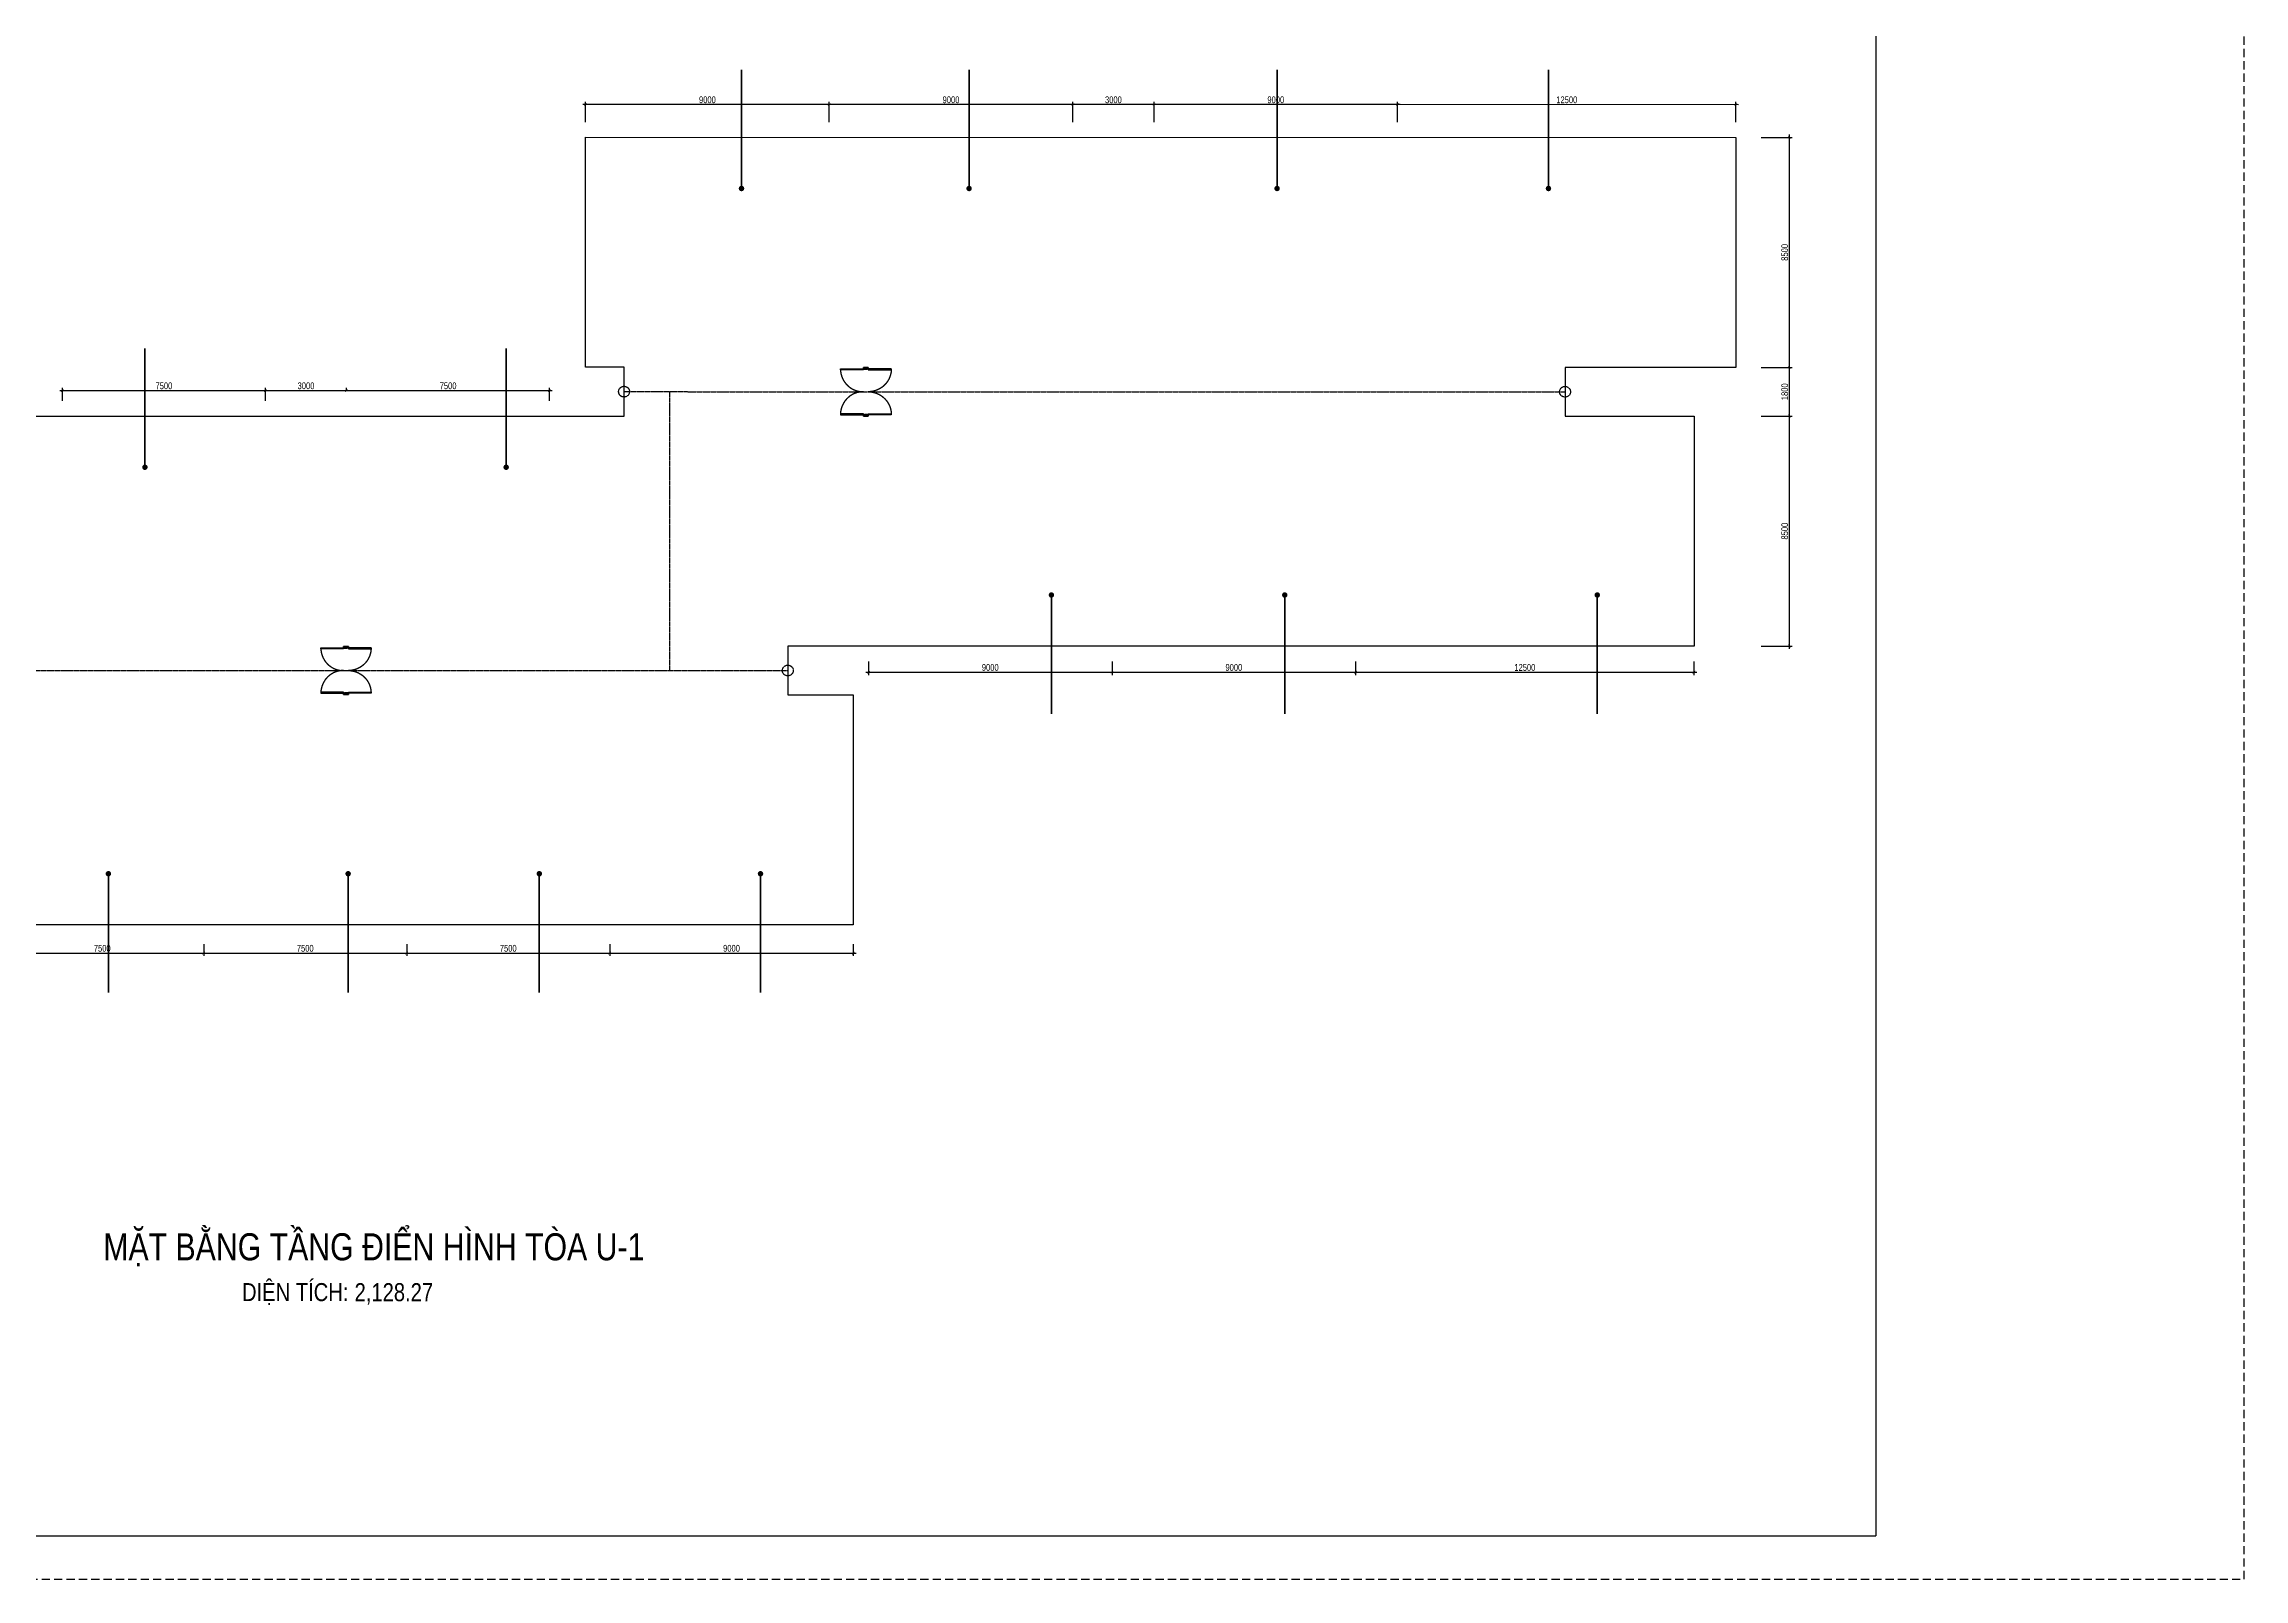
# Model space of a CAD drawing. Header units: millimetres. Extents: x 43 to 134443, y -95209 to -169.
# Drawn here: x 53163 to 134443, y -95209 to -38487 of the extents above; entities that cross this region are included whole.
import ezdxf
from ezdxf.enums import TextEntityAlignment as Align

# ---------------------------------------------------------------- set-up
doc = ezdxf.new("R2010")
doc.units = ezdxf.units.MM
doc.linetypes.add('HIDDEN', pattern=[9.525, 6.35, -3.175])
doc.layers.get('0').update_dxf_attribs({"color": 231})
doc.layers.get('DefPoints').update_dxf_attribs({"color": 191})
for name, color, linetype in [('A-DOOR', 142, 'Continuous'), ('MDI-BAO', 1, 'Continuous'), ('S-DIM', 231, 'Continuous')]:
    doc.layers.add(name, color=color, linetype=linetype)
doc.layers.add('A-SHBD', color=7, linetype='Continuous', lineweight=35)
doc.layers.add('A-TEXT', color=255, linetype='Continuous', lineweight=25)
doc.layers.add('MDI-HANHLANG', color=5, linetype='HIDDEN', plot=False)
doc.styles.add('250602-MB CO CAU CĂN HO X1-3A-1$0$style1', font='arial.ttf')
doc.styles.add('VTK_Arial', font='arial.ttf', dxfattribs={"width": 0.8})
doc.dimstyles.new('250602-MB CO CAU CĂN HO X1-3A-1$0$Dim_50', dxfattribs={"dimscale": 50, "dimtxt": 2, "dimasz": 1.5, "dimexe": 1, "dimexo": 0, "dimgap": 1, "dimtad": 1, "dimdec": 0, "dimlfac": -1, "dimzin": 12, "dimdsep": 46, "dimtxsty": '250602-MB CO CAU CĂN HO X1-3A-1$0$style1', "dimblk1": '250602-MB CO CAU CĂN HO X1-3A-1$0$_ARCHTICK', "dimblk2": '250602-MB CO CAU CĂN HO X1-3A-1$0$_ARCHTICK', "dimsah": 1, "dimcen": 1.5, "dimdle": 1.5, "dimclrd": 256, "dimclre": 256, "dimclrt": 2, "dimadec": 1, "dimazin": 3, "dimtm": 1e-09, "dimtfac": 0.416667, "dimtdec": 0, "dimtix": 1, "dimtmove": 2, "dimatfit": 3, "dimfxl": 7, "dimfxlon": 1, "dimtolj": 1, "dimtzin": 0, "dimlwd": -1, "dimlwe": -1, "dimarcsym": 1})
doc.dimstyles.new('A-2.5-DIM100', dxfattribs={"dimscale": 100, "dimtxt": 2.5, "dimasz": 1, "dimexe": 1, "dimexo": 0, "dimgap": 0.5, "dimtad": 1, "dimdec": 0, "dimzin": 12, "dimdsep": 46, "dimtxsty": 'VTK_Arial', "dimblk": 'ARCHTICK', "dimcen": 0, "dimdle": 1, "dimclrd": 256, "dimclre": 256, "dimclrt": 7, "dimadec": 1, "dimazin": 3, "dimtfac": 1, "dimtdec": 0, "dimtmove": 0, "dimatfit": 2, "dimfxl": 20, "dimtolj": 1, "dimtzin": 0, "dimlwd": -1, "dimlwe": -1, "dimarcsym": 0})

# ---------------------------------------------------------------- blocks, each defined once
blk = doc.blocks.new('VTK-A1_BoKhungTen')
at = {"layer": 'DefPoints', "linetype": 'HIDDEN', "ltscale": 0.3}
blk.add_lwpolyline([(0, -594), (840, -594), (840, 0), (0, 0)], close=True, dxfattribs=at)
at = {"layer": 'DefPoints'}
for points in [[(755, -10), (30, -10), (30, -584), (755, -584)], [(755, -10), (755, -584)]]:
    blk.add_lwpolyline(points, dxfattribs=at)
blk = doc.blocks.new('250602-MB CO CAU CĂN HO X1-3A-1$0$_ARCHTICK')
at = {"color": 0, "linetype": 'ByBlock', "const_width": 0.15}
blk.add_lwpolyline([(-0.5, -0.5), (0.5, 0.5)], dxfattribs=at)
blk = doc.blocks.new('*U7')
for p, q in [((-738, -90), (-738, -50)), ((-100, -70), (-738, -70)), ((-100, -90), (-100, -50)), ((-738, -1685), (-738, -1725)), ((-100, -1705), (-738, -1705)), ((-100, -1685), (-100, -1725))]:
    blk.add_line(p, q)
for points in [[(180, 0), (180, -60), (40, -60), (40, -50), (0, -50), (0, 0)], [(0, -50), (0, -90), (-838, -90), (-838, -50)], [(0, -1725), (0, -1685), (-838, -1685), (-838, -1725)], [(180, -1775), (180, -1715), (40, -1715), (40, -1725), (0, -1725), (0, -1775)]]:
    blk.add_lwpolyline(points, close=True)
at = {"linetype": 'HIDDEN', "ltscale": 1000}
for centre, start, end in [((0, -50), 180.00004, 270), ((0, -1725), 90, 179.99996)]:
    blk.add_arc(centre, 838, start, end, dxfattribs=at)
blk = doc.blocks.new('*U8')
for p, q in [((-738, -90), (-738, -50)), ((-100, -70), (-738, -70)), ((-100, -90), (-100, -50)), ((-738, -1685), (-738, -1725)), ((-100, -1705), (-738, -1705)), ((-100, -1685), (-100, -1725))]:
    blk.add_line(p, q)
for points in [[(180, 0), (180, -60), (40, -60), (40, -50), (0, -50), (0, 0)], [(0, -50), (0, -90), (-838, -90), (-838, -50)], [(0, -1725), (0, -1685), (-838, -1685), (-838, -1725)], [(180, -1775), (180, -1715), (40, -1715), (40, -1725), (0, -1725), (0, -1775)]]:
    blk.add_lwpolyline(points, close=True)
at = {"linetype": 'HIDDEN', "ltscale": 1000}
for centre, start, end in [((0, -50), 180.00004, 270), ((0, -1725), 90, 179.99996)]:
    blk.add_arc(centre, 838, start, end, dxfattribs=at)
blk = doc.blocks.new('*U11')
for p, q in [((-750, -90), (-750, -50)), ((-100, -70), (-750, -70)), ((-100, -90), (-100, -50)), ((-750, -1710), (-750, -1750)), ((-100, -1730), (-750, -1730)), ((-100, -1710), (-100, -1750))]:
    blk.add_line(p, q)
for points in [[(180, 0), (180, -60), (40, -60), (40, -50), (0, -50), (0, 0)], [(0, -50), (0, -90), (-850, -90), (-850, -50)], [(0, -1750), (0, -1710), (-850, -1710), (-850, -1750)], [(180, -1800), (180, -1740), (40, -1740), (40, -1750), (0, -1750), (0, -1800)]]:
    blk.add_lwpolyline(points, close=True)
at = {"linetype": 'HIDDEN', "ltscale": 1000}
for centre, start, end in [((0, -50), 180.00004, 270), ((0, -1750), 90, 179.99996)]:
    blk.add_arc(centre, 850, start, end, dxfattribs=at)
blk = doc.blocks.new('_ArchTick')
at = {"color": 0, "linetype": 'ByBlock', "const_width": 0.15}
blk.add_lwpolyline([(-0.5, -0.5), (0.5, 0.5)], dxfattribs=at)
blk = doc.blocks.new('*D30')
at = {"layer": 'DefPoints', "color": 0, "transparency": 16777216}
for p in [(51564, -71605, 0), (59064, -71754, 0), (59064, -72081)]:
    blk.add_point(p, dxfattribs=at)
at = {"layer": 'S-DIM', "transparency": 16777216}
for p, q in [((51464, -72081), (59164, -72081)), ((51564, -71605), (51564, -72181)), ((59064, -71754), (59064, -72181))]:
    blk.add_line(p, q, dxfattribs=at)
at = {"layer": 'S-DIM', "transparency": 16777216, "xscale": 100, "yscale": 100, "zscale": 100, "rotation": 180}
blk.add_blockref('_ArchTick', (51564, -72081), dxfattribs=at)
at = {"layer": 'S-DIM', "transparency": 16777216, "xscale": 100, "yscale": 100, "zscale": 100}
blk.add_blockref('_ArchTick', (59064, -72081), dxfattribs=at)
at = {"layer": 'S-DIM', "color": 7, "transparency": 16777216, "insert": (55314, -71904), "char_height": 250, "attachment_point": 5, "style": 'VTK_Arial'}
blk.add_mtext('\\A1;7500', dxfattribs=at)
blk = doc.blocks.new('*D31')
at = {"layer": 'DefPoints', "color": 0, "transparency": 16777216}
for p in [(59064, -71754, 0), (66564, -71754, 0), (66564, -72081)]:
    blk.add_point(p, dxfattribs=at)
at = {"layer": 'S-DIM', "transparency": 16777216}
for p, q in [((58964, -72081), (66664, -72081)), ((59064, -71754), (59064, -72181)), ((66564, -71754), (66564, -72181))]:
    blk.add_line(p, q, dxfattribs=at)
at = {"layer": 'S-DIM', "transparency": 16777216, "xscale": 100, "yscale": 100, "zscale": 100, "rotation": 180}
blk.add_blockref('_ArchTick', (59064, -72081), dxfattribs=at)
at = {"layer": 'S-DIM', "transparency": 16777216, "xscale": 100, "yscale": 100, "zscale": 100}
blk.add_blockref('_ArchTick', (66564, -72081), dxfattribs=at)
at = {"layer": 'S-DIM', "color": 7, "transparency": 16777216, "insert": (62814, -71904), "char_height": 250, "attachment_point": 5, "style": 'VTK_Arial'}
blk.add_mtext('\\A1;7500', dxfattribs=at)
blk = doc.blocks.new('*D32')
at = {"layer": 'DefPoints', "color": 0, "transparency": 16777216}
for p in [(66564, -71754, 0), (74064, -71754, 0), (74064, -72081)]:
    blk.add_point(p, dxfattribs=at)
at = {"layer": 'S-DIM', "transparency": 16777216}
for p, q in [((66464, -72081), (74164, -72081)), ((66564, -71754), (66564, -72181)), ((74064, -71754), (74064, -72181))]:
    blk.add_line(p, q, dxfattribs=at)
at = {"layer": 'S-DIM', "transparency": 16777216, "xscale": 100, "yscale": 100, "zscale": 100, "rotation": 180}
blk.add_blockref('_ArchTick', (66564, -72081), dxfattribs=at)
at = {"layer": 'S-DIM', "transparency": 16777216, "xscale": 100, "yscale": 100, "zscale": 100}
blk.add_blockref('_ArchTick', (74064, -72081), dxfattribs=at)
at = {"layer": 'S-DIM', "color": 7, "transparency": 16777216, "insert": (70314, -71904), "char_height": 250, "attachment_point": 5, "style": 'VTK_Arial'}
blk.add_mtext('\\A1;7500', dxfattribs=at)
blk = doc.blocks.new('*D33')
at = {"layer": 'DefPoints', "color": 0, "transparency": 16777216}
for p in [(74064, -71754, 0), (83064, -71754, 0), (83064, -72081)]:
    blk.add_point(p, dxfattribs=at)
at = {"layer": 'S-DIM', "transparency": 16777216}
for p, q in [((73964, -72081), (83164, -72081)), ((74064, -71754), (74064, -72181)), ((83064, -71754), (83064, -72181))]:
    blk.add_line(p, q, dxfattribs=at)
at = {"layer": 'S-DIM', "transparency": 16777216, "xscale": 100, "yscale": 100, "zscale": 100, "rotation": 180}
blk.add_blockref('_ArchTick', (74064, -72081), dxfattribs=at)
at = {"layer": 'S-DIM', "transparency": 16777216, "xscale": 100, "yscale": 100, "zscale": 100}
blk.add_blockref('_ArchTick', (83064, -72081), dxfattribs=at)
at = {"layer": 'S-DIM', "color": 7, "transparency": 16777216, "insert": (78564, -71904), "char_height": 250, "attachment_point": 5, "style": 'VTK_Arial'}
blk.add_mtext('\\A1;9000', dxfattribs=at)
blk = doc.blocks.new('*D34')
at = {"layer": 'DefPoints', "color": 0, "transparency": 16777216}
for p in [(83623, -61304, 0), (92623, -61304, 0), (92623, -61704)]:
    blk.add_point(p, dxfattribs=at)
at = {"layer": 'S-DIM', "transparency": 16777216}
for p, q in [((83523, -61704), (92723, -61704)), ((83623, -61304), (83623, -61804)), ((92623, -61304), (92623, -61804))]:
    blk.add_line(p, q, dxfattribs=at)
at = {"layer": 'S-DIM', "transparency": 16777216, "xscale": 100, "yscale": 100, "zscale": 100, "rotation": 180}
blk.add_blockref('_ArchTick', (83623, -61704), dxfattribs=at)
at = {"layer": 'S-DIM', "transparency": 16777216, "xscale": 100, "yscale": 100, "zscale": 100}
blk.add_blockref('_ArchTick', (92623, -61704), dxfattribs=at)
at = {"layer": 'S-DIM', "color": 7, "transparency": 16777216, "insert": (88123, -61527), "char_height": 250, "attachment_point": 5, "style": 'VTK_Arial'}
blk.add_mtext('\\A1;9000', dxfattribs=at)
blk = doc.blocks.new('*D35')
at = {"layer": 'DefPoints', "color": 0, "transparency": 16777216}
for p in [(92623, -61304, 0), (101623, -61304, 0), (101623, -61704)]:
    blk.add_point(p, dxfattribs=at)
at = {"layer": 'S-DIM', "transparency": 16777216}
for p, q in [((92523, -61704), (101723, -61704)), ((92623, -61304), (92623, -61804)), ((101623, -61304), (101623, -61804))]:
    blk.add_line(p, q, dxfattribs=at)
at = {"layer": 'S-DIM', "transparency": 16777216, "xscale": 100, "yscale": 100, "zscale": 100}
for p, rotation in [((92623, -61704), 179.9999999999999), ((101623, -61704), 359.9999999999999)]:
    blk.add_blockref('_ArchTick', p, dxfattribs=dict(at, rotation=rotation))
at = {"layer": 'S-DIM', "color": 7, "transparency": 16777216, "insert": (97123, -61527), "char_height": 250, "attachment_point": 5, "style": 'VTK_Arial'}
blk.add_mtext('\\A1;9000', dxfattribs=at)
blk = doc.blocks.new('*D36')
at = {"layer": 'DefPoints', "color": 0, "transparency": 16777216}
for p in [(101623, -61304, 0), (114123, -61304, 0), (114123, -61704)]:
    blk.add_point(p, dxfattribs=at)
at = {"layer": 'S-DIM', "transparency": 16777216}
for p, q in [((101523, -61704), (114223, -61704)), ((101623, -61304), (101623, -61804)), ((114123, -61304), (114123, -61804))]:
    blk.add_line(p, q, dxfattribs=at)
at = {"layer": 'S-DIM', "transparency": 16777216, "xscale": 100, "yscale": 100, "zscale": 100}
for p, rotation in [((101623, -61704), 179.9999999999999), ((114123, -61704), 359.9999999999999)]:
    blk.add_blockref('_ArchTick', p, dxfattribs=dict(at, rotation=rotation))
at = {"layer": 'S-DIM', "color": 7, "transparency": 16777216, "insert": (107873, -61527), "char_height": 250, "attachment_point": 5, "style": 'VTK_Arial'}
blk.add_mtext('\\A1;12500', dxfattribs=at)
blk = doc.blocks.new('*D37')
at = {"layer": 'DefPoints', "color": 0, "transparency": 16777216}
for p in [(116605, -52238), (117653, -52238), (116605, -60738)]:
    blk.add_point(p, dxfattribs=at)
at = {"layer": 'S-DIM', "transparency": 16777216}
for p, q in [((116605, -52238), (117753, -52238)), ((117653, -60838), (117653, -52138)), ((116605, -60738), (117753, -60738))]:
    blk.add_line(p, q, dxfattribs=at)
at = {"layer": 'S-DIM', "transparency": 16777216, "xscale": 100, "yscale": 100, "zscale": 100}
for p, rotation in [((117653, -52238), 90), ((117653, -60738), 270)]:
    blk.add_blockref('_ArchTick', p, dxfattribs=dict(at, rotation=rotation))
at = {"layer": 'S-DIM', "color": 7, "transparency": 16777216, "insert": (117475, -56488), "char_height": 250, "attachment_point": 5, "rotation": 90, "style": 'VTK_Arial'}
blk.add_mtext('\\A1;8500', dxfattribs=at)
blk = doc.blocks.new('*D38')
at = {"layer": 'DefPoints', "color": 0, "transparency": 16777216}
for p in [(116605, -50437), (117653, -50437), (116605, -52238)]:
    blk.add_point(p, dxfattribs=at)
at = {"layer": 'S-DIM', "transparency": 16777216}
for p, q in [((117653, -52338), (117653, -50337)), ((116605, -50437), (117753, -50437)), ((116605, -52238), (117753, -52238))]:
    blk.add_line(p, q, dxfattribs=at)
at = {"layer": 'S-DIM', "transparency": 16777216, "xscale": 100, "yscale": 100, "zscale": 100}
for p, rotation in [((117653, -50437), 90), ((117653, -52238), 270)]:
    blk.add_blockref('_ArchTick', p, dxfattribs=dict(at, rotation=rotation))
at = {"layer": 'S-DIM', "color": 7, "transparency": 16777216, "insert": (117475, -51337), "char_height": 250, "attachment_point": 5, "rotation": 90, "style": 'VTK_Arial'}
blk.add_mtext('\\A1;1800', dxfattribs=at)
blk = doc.blocks.new('*D39')
at = {"layer": 'DefPoints', "color": 0, "transparency": 16777216}
for p in [(116605, -41937), (117653, -41937), (116605, -50437)]:
    blk.add_point(p, dxfattribs=at)
at = {"layer": 'S-DIM', "transparency": 16777216}
for p, q in [((116605, -41937), (117753, -41937)), ((117653, -50537), (117653, -41837)), ((116605, -50437), (117753, -50437))]:
    blk.add_line(p, q, dxfattribs=at)
at = {"layer": 'S-DIM', "transparency": 16777216, "xscale": 100, "yscale": 100, "zscale": 100}
for p, rotation in [((117653, -41937), 90), ((117653, -50437), 270)]:
    blk.add_blockref('_ArchTick', p, dxfattribs=dict(at, rotation=rotation))
at = {"layer": 'S-DIM', "color": 7, "transparency": 16777216, "insert": (117475, -46187), "char_height": 250, "attachment_point": 5, "rotation": 90, "style": 'VTK_Arial'}
blk.add_mtext('\\A1;8500', dxfattribs=at)
blk = doc.blocks.new('*D40')
at = {"layer": 'DefPoints', "color": 0, "transparency": 16777216}
for p in [(103173, -40728), (103173, -41370, 0), (115673, -41371, 0)]:
    blk.add_point(p, dxfattribs=at)
at = {"layer": 'S-DIM', "transparency": 16777216}
for p, q in [((103173, -41370), (103173, -40628)), ((115673, -41371), (115673, -40629)), ((115773, -40729), (103073, -40728))]:
    blk.add_line(p, q, dxfattribs=at)
at = {"layer": 'S-DIM', "transparency": 16777216, "xscale": 100, "yscale": 100, "zscale": 100}
for p, rotation in [((103173, -40728), 179.9965818541962), ((115673, -40729), 359.9965818541962)]:
    blk.add_blockref('_ArchTick', p, dxfattribs=dict(at, rotation=rotation))
at = {"layer": 'S-DIM', "color": 7, "transparency": 16777216, "insert": (109423, -40551), "char_height": 250, "attachment_point": 5, "rotation": 359.99658, "style": 'VTK_Arial'}
blk.add_mtext('\\A1;12500', dxfattribs=at)
blk = doc.blocks.new('*D41')
at = {"layer": 'DefPoints', "color": 0, "transparency": 16777216}
for p in [(94173, -40728), (94173, -41370, 0), (103173, -41370, 0)]:
    blk.add_point(p, dxfattribs=at)
at = {"layer": 'S-DIM', "transparency": 16777216}
for p, q in [((94173, -41370), (94173, -40628)), ((103173, -41370), (103173, -40628)), ((103273, -40728), (94073, -40728))]:
    blk.add_line(p, q, dxfattribs=at)
at = {"layer": 'S-DIM', "transparency": 16777216, "xscale": 100, "yscale": 100, "zscale": 100}
for p, rotation in [((94173, -40728), 179.9965818541962), ((103173, -40728), 359.9965818541962)]:
    blk.add_blockref('_ArchTick', p, dxfattribs=dict(at, rotation=rotation))
at = {"layer": 'S-DIM', "color": 7, "transparency": 16777216, "insert": (98673, -40550), "char_height": 250, "attachment_point": 5, "rotation": 359.99658, "style": 'VTK_Arial'}
blk.add_mtext('\\A1;9000', dxfattribs=at)
blk = doc.blocks.new('*D42')
at = {"layer": 'DefPoints', "color": 0, "transparency": 16777216}
for p in [(91173, -40728), (91173, -41370, 0), (94173, -41370, 0)]:
    blk.add_point(p, dxfattribs=at)
at = {"layer": 'S-DIM', "transparency": 16777216}
for p, q in [((91173, -41370), (91173, -40628)), ((94173, -41370), (94173, -40628)), ((94273, -40728), (91073, -40728))]:
    blk.add_line(p, q, dxfattribs=at)
at = {"layer": 'S-DIM', "transparency": 16777216, "xscale": 100, "yscale": 100, "zscale": 100}
for p, rotation in [((91173, -40728), 179.9965818541962), ((94173, -40728), 359.9965818541962)]:
    blk.add_blockref('_ArchTick', p, dxfattribs=dict(at, rotation=rotation))
at = {"layer": 'S-DIM', "color": 7, "transparency": 16777216, "insert": (92673, -40550), "char_height": 250, "attachment_point": 5, "rotation": 359.99658, "style": 'VTK_Arial'}
blk.add_mtext('\\A1;3000', dxfattribs=at)
blk = doc.blocks.new('*D43')
at = {"layer": 'DefPoints', "color": 0, "transparency": 16777216}
for p in [(82173, -40727), (82173, -41370, 0), (91173, -41370, 0)]:
    blk.add_point(p, dxfattribs=at)
at = {"layer": 'S-DIM', "transparency": 16777216}
for p, q in [((82173, -41370), (82173, -40627)), ((91173, -41370), (91173, -40628)), ((91273, -40728), (82073, -40727))]:
    blk.add_line(p, q, dxfattribs=at)
at = {"layer": 'S-DIM', "transparency": 16777216, "xscale": 100, "yscale": 100, "zscale": 100}
for p, rotation in [((82173, -40727), 179.9965818541962), ((91173, -40728), 359.9965818541962)]:
    blk.add_blockref('_ArchTick', p, dxfattribs=dict(at, rotation=rotation))
at = {"layer": 'S-DIM', "color": 7, "transparency": 16777216, "insert": (86673, -40550), "char_height": 250, "attachment_point": 5, "rotation": 359.99658, "style": 'VTK_Arial'}
blk.add_mtext('\\A1;9000', dxfattribs=at)
blk = doc.blocks.new('*D44')
at = {"layer": 'DefPoints', "color": 0, "transparency": 16777216}
for p in [(73173, -40726), (73173, -41370, 0), (82173, -41370, 0)]:
    blk.add_point(p, dxfattribs=at)
at = {"layer": 'S-DIM', "transparency": 16777216}
for p, q in [((73173, -41370), (73173, -40626)), ((82173, -41370), (82173, -40627)), ((82273, -40727), (73073, -40726))]:
    blk.add_line(p, q, dxfattribs=at)
at = {"layer": 'S-DIM', "transparency": 16777216, "xscale": 100, "yscale": 100, "zscale": 100}
for p, rotation in [((73173, -40726), 179.9965818541962), ((82173, -40727), 359.9965818541962)]:
    blk.add_blockref('_ArchTick', p, dxfattribs=dict(at, rotation=rotation))
at = {"layer": 'S-DIM', "color": 7, "transparency": 16777216, "insert": (77673, -40549), "char_height": 250, "attachment_point": 5, "rotation": 359.99658, "style": 'VTK_Arial'}
blk.add_mtext('\\A1;9000', dxfattribs=at)
blk = doc.blocks.new('*D45')
at = {"layer": 'DefPoints', "color": 0, "transparency": 16777216}
for p in [(53843, -51671, 0), (61343, -51297), (61343, -51671, 0)]:
    blk.add_point(p, dxfattribs=at)
at = {"layer": 'S-DIM', "transparency": 16777216}
for p, q in [((53843, -51671), (53843, -51197)), ((61343, -51671), (61343, -51197)), ((53743, -51297), (61443, -51297))]:
    blk.add_line(p, q, dxfattribs=at)
at = {"layer": 'S-DIM', "transparency": 16777216, "xscale": 100, "yscale": 100, "zscale": 100, "rotation": 180}
blk.add_blockref('_ArchTick', (53843, -51297), dxfattribs=at)
at = {"layer": 'S-DIM', "transparency": 16777216, "xscale": 100, "yscale": 100, "zscale": 100}
blk.add_blockref('_ArchTick', (61343, -51297), dxfattribs=at)
at = {"layer": 'S-DIM', "color": 7, "transparency": 16777216, "insert": (57593, -51119), "char_height": 250, "attachment_point": 5, "style": 'VTK_Arial'}
blk.add_mtext('\\A1;7500', dxfattribs=at)
blk = doc.blocks.new('*D46')
at = {"layer": 'DefPoints', "color": 0, "transparency": 16777216}
for p in [(61343, -51671, 0), (64343, -51297, 0), (64343, -51297)]:
    blk.add_point(p, dxfattribs=at)
at = {"layer": 'S-DIM', "transparency": 16777216}
for p, q in [((61343, -51671), (61343, -51197)), ((64343, -51297), (64343, -51197)), ((61243, -51297), (64443, -51297))]:
    blk.add_line(p, q, dxfattribs=at)
at = {"layer": 'S-DIM', "transparency": 16777216, "xscale": 100, "yscale": 100, "zscale": 100, "rotation": 180}
blk.add_blockref('_ArchTick', (61343, -51297), dxfattribs=at)
at = {"layer": 'S-DIM', "transparency": 16777216, "xscale": 100, "yscale": 100, "zscale": 100}
blk.add_blockref('_ArchTick', (64343, -51297), dxfattribs=at)
at = {"layer": 'S-DIM', "color": 7, "transparency": 16777216, "insert": (62843, -51119), "char_height": 250, "attachment_point": 5, "style": 'VTK_Arial'}
blk.add_mtext('\\A1;3000', dxfattribs=at)
blk = doc.blocks.new('*D47')
at = {"layer": 'DefPoints', "color": 0, "transparency": 16777216}
for p in [(64343, -51297, 0), (71843, -51297), (71843, -51671, 0)]:
    blk.add_point(p, dxfattribs=at)
at = {"layer": 'S-DIM', "transparency": 16777216}
for p, q in [((64343, -51297), (64343, -51197)), ((71843, -51671), (71843, -51197)), ((64243, -51297), (71943, -51297))]:
    blk.add_line(p, q, dxfattribs=at)
at = {"layer": 'S-DIM', "transparency": 16777216, "xscale": 100, "yscale": 100, "zscale": 100, "rotation": 180}
blk.add_blockref('_ArchTick', (64343, -51297), dxfattribs=at)
at = {"layer": 'S-DIM', "transparency": 16777216, "xscale": 100, "yscale": 100, "zscale": 100}
blk.add_blockref('_ArchTick', (71843, -51297), dxfattribs=at)
at = {"layer": 'S-DIM', "color": 7, "transparency": 16777216, "insert": (68093, -51119), "char_height": 250, "attachment_point": 5, "style": 'VTK_Arial'}
blk.add_mtext('\\A1;7500', dxfattribs=at)

msp = doc.modelspace()

# ---------------------------------------------------------------- linework, layer by layer
at = {"layer": 'MDI-BAO', "elevation": 0}
msp.add_lwpolyline([(51213.4, -52237.7), (74593.4, -52234), (74593.3, -50433.9), (73173.3, -50434), (73172.9, -41933.6), (115673.4, -41937.2), (115673.4, -50437.2), (109358.3, -50437.2), (109358.4, -52237.7), (114123.4, -52237.7), (114123.4, -60737.7), (80643.6, -60737.7), (80643.6, -62538.2), (83063.6, -62538.2), (83063.6, -71038.2), (42563.6, -71038.2)], dxfattribs=at)
at = {"layer": 'MDI-HANHLANG'}
msp.add_line((76273.4, -51334.1, 0), (76273.4, -61637.9, 0), dxfattribs=at)
at = {"layer": 'MDI-HANHLANG', "elevation": 0}
for points in [[(74593.3, -51333.9), (109358.4, -51337.4)], [(45013.6, -61637.9), (80643.6, -61637.9)]]:
    msp.add_lwpolyline(points, dxfattribs=at)
at = {"layer": 'MDI-HANHLANG'}
for centre in [(74593.3, -51333.9, 0), (109358.4, -51337.4, 0), (80643.6, -61637.9, 0)]:
    msp.add_circle(centre, 200, dxfattribs=at)

# ---------------------------------------------------------------- block references
at = {"layer": 'A-DOOR'}
for name, p in [('*U11', (83436.8, -50437.3, 0)), ('*U8', (64228.4, -60752.3, 0))]:
    msp.add_blockref(name, p, dxfattribs=at)
at = {"layer": 'A-DOOR', "xscale": -1}
for name, p in [('*U11', (83616.8, -50437.3, 0)), ('*U7', (64408.4, -60752.3, 0))]:
    msp.add_blockref(name, p, dxfattribs=at)
at = {"layer": 'DefPoints', "xscale": 160, "yscale": 160, "zscale": 160}
msp.add_blockref('VTK-A1_BoKhungTen', (43.4, -168.9), dxfattribs=at)

# ---------------------------------------------------------------- texts
at = {"layer": 'A-TEXT', "style": 'VTK_Arial', "width": 0.8}
msp.add_text('MẶT BẰNG TẦNG ĐIỂN HÌNH TÒA U-1', height=1000, dxfattribs=at).set_placement((65349, -83433), align=Align.CENTER)
for s, p in [('DIỆN TÍCH:', (60478.6, -84941.1)), ('2,128.27', (64638.8, -84942.4))]:
    msp.add_text(s, height=666.67, dxfattribs=at).set_placement(p)

# ---------------------------------------------------------------- dimensions: what is measured, and where the dimension line sits
at = {"layer": 'S-DIM'}
for base, p1, p2, angle, picture, middle in [((73173.5, -40726.5), (82173.4, -41369.9, 0), (73173.4, -41369.9, 0), 359.996582, '*D44', (77673.5, -40549.1)), ((82173.5, -40727), (91173.4, -41369.9, 0), (82173.4, -41369.9, 0), 359.996582, '*D43', (86673.5, -40549.6)), ((91173.5, -40727.5), (94173.4, -41369.9, 0), (91173.4, -41369.9, 0), 359.996582, '*D42', (92673.5, -40549.9)), ((94173.5, -40727.7), (103173.4, -41369.9, 0), (94173.4, -41369.9, 0), 359.996582, '*D41', (98673.5, -40550.3)), ((117652.9, -41937.2), (116604.8, -50437.2), (116604.8, -41937.2), 270, '*D39', (117475.3, -46187.2)), ((117652.8965, -50437.1975), (116604.7996, -52237.695), (116604.7996, -50437.1975), 270, '*D38', (117475.2533, -51337.4463)), ((64343.4, -51296.7), (61343.4, -51671.1, 0), (64343.4, -51296.7, 0), 180, '*D46', (62843.4, -51119)), ((71843.4, -51296.7), (64343.4, -51296.7, 0), (71843.4, -51671.1, 0), 180, '*D47', (68093.4, -51119)), ((101623.4, -61704.4), (92623.4, -61304.3, 0), (101623.4, -61304.3, 0), 180, '*D35', (97123.4, -61526.8)), ((114123.4, -61704.4), (101623.4, -61304.3, 0), (114123.4, -61304.3, 0), 180, '*D36', (107873.4, -61526.8)), ((59063.6, -72081.4), (51563.6, -71604.8, 0), (59063.6, -71753.9, 0), 180, '*D30', (55313.6, -71903.7)), ((66563.6, -72081.4), (59063.6, -71753.9, 0), (66563.6, -71753.9, 0), 180, '*D31', (62813.6, -71903.7)), ((74063.6, -72081.4), (66563.6, -71753.9, 0), (74063.6, -71753.9, 0), 180, '*D32', (70313.6, -71903.7)), ((83063.6, -72081.4), (74063.6, -71753.9, 0), (83063.6, -71753.9, 0), 180, '*D33', (78563.6, -71903.7))]:
    dim = msp.add_linear_dim(base=base, p1=p1, p2=p2, angle=angle, dimstyle='A-2.5-DIM100', override={"dimpost": '\\X', "dimtmove": 1}, dxfattribs=at)
    dim.commit()
    dim.dimension.update_dxf_attribs({"geometry": picture, "text_midpoint": middle})
for p1, p2, distance, picture, middle in [((115673.4, -41370.6, 0), (103173.4, -41369.9, 0), -641.6, '*D40', (109423.5, -40551)), ((53843.4, -51671.1, 0), (61343.4, -51671.1, 0), 374.4, '*D45', (57593.4, -51119)), ((116604.8, -60737.7), (116604.8, -52237.7), -1048.1, '*D37', (117475.3, -56487.7)), ((83623.4, -61304.3, 0), (92623.4, -61304.3, 0), -400.2, '*D34', (88123.4, -61526.8))]:
    dim = msp.add_aligned_dim(p1=p1, p2=p2, distance=distance, dimstyle='A-2.5-DIM100', override={"dimpost": '\\X'}, dxfattribs=at)
    dim.commit()
    dim.dimension.update_dxf_attribs({"geometry": picture, "text_midpoint": middle})

# ---------------------------------------------------------------- leaders
at = {"layer": 'A-SHBD'}
for points in [[(78932.5, -43826.7, 0), (78932.5, -39437.3, 0)], [(87340.5, -43826.7, 0), (87340.5, -39437.2, 0)], [(98719, -43826.7, 0), (98719, -39437.2, 0)], [(108747, -43826.7, 0), (108747, -39437.3, 0)], [(56892.2, -54126.7, 0), (56892.2, -49737.3, 0)], [(70238.4, -54126.7, 0), (70238.4, -49737.3, 0)], [(90383.8, -58847.9, 0), (90383.8, -63237.4, 0)], [(99003.8, -58847.9, 0), (99003.7, -63237.4, 0)], [(110549.1, -58847.9, 0), (110549.1, -63237.4, 0)], [(55541.7, -69147.7, 0), (55541.7, -73537.2, 0)], [(64399.9, -69147.7, 0), (64399.9, -73537.2, 0)], [(71463.2, -69147.7, 0), (71463.2, -73537.2, 0)], [(79635.1, -69147.7, 0), (79635.1, -73537.2, 0)]]:
    msp.add_leader(points, dimstyle='250602-MB CO CAU CĂN HO X1-3A-1$0$Dim_50', override={"dimasz": 4, "dimtad": 0, "dimldrblk": 'Dot', "dimtfill": 1}, dxfattribs=at)

doc.saveas('drawing.dxf')
